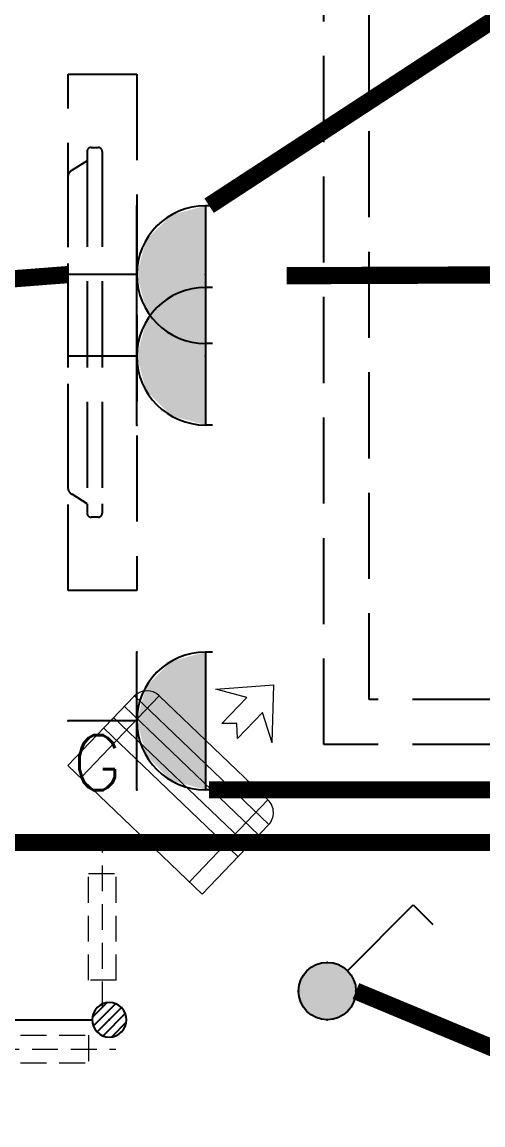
# Model space of a CAD drawing. Extents: x 5031545 to 5313844, y -886381 to -283477.
# Drawn here: x 5247958 to 5249297, y -786134 to -782931 of the extents above; entities that cross this region are included whole.
import ezdxf
from ezdxf.enums import TextEntityAlignment as Align

# ---------------------------------------------------------------- set-up
doc = ezdxf.new("R2010")
doc.units = 0
doc.header["$LTSCALE"] = 1000
doc.header["$MEASUREMENT"] = 0
doc.linetypes.add('A户型$0$DASH', pattern=[0.35, 0.25, -0.1])
doc.linetypes.add('HIDDEN', pattern=[0.375, 0.25, -0.125])
doc.layers.get('0').update_dxf_attribs({"linetype": 'CONTINUOUS'})
for name, color, linetype in [('5fur', 175, 'CONTINUOUS'), ('EQUIP-插座', 3, 'CONTINUOUS'), ('EQUIP-照明', 3, 'CONTINUOUS'), ('LVTRY', 252, 'CONTINUOUS'), ('TEL_TEXT', 7, 'CONTINUOUS'), ('VPIPE-凝结', 150, 'CONTINUOUS'), ('WIRE-安防', 4, 'CONTINUOUS'), ('WIRE-插座', 2, 'CONTINUOUS'), ('WIRE-照明', 2, 'CONTINUOUS')]:
    doc.layers.add(name, color=color, linetype=linetype)
doc.layers.add('平面-空调室内机', color=176, linetype='CONTINUOUS', lineweight=9)
doc.layers.add('平面-空调预留孔', color=252, linetype='CONTINUOUS', lineweight=15)
doc.styles.add('_TEL_DIM', font='simplex.shx', dxfattribs={"width": 0.8, "height": 3.5, "bigfont": 'hztxt.shx'})
doc.styles.get("Standard").update_dxf_attribs({"font": 'gbenor.shx', "bigfont": 'gbcbig.shx'})

# ---------------------------------------------------------------- blocks, each defined once
blk = doc.blocks.new('$equip$00001237')
for p, q in [((-0.5, 1.05), (-0.5, 1)), ((0.5, 1.05), (0.5, 1)), ((-0.5, 1), (0.5, 1)), ((0.5, 0.5), (-0.5, 0.5)), ((0, 0.5), (0, 0))]:
    blk.add_line(p, q)
blk.add_arc((0, 1), 0.5, 180, 0)
for p in [(0, 1), (-0.5, 0.5), (0.5, 0.5), (0, 0)]:
    blk.add_point(p)
for points in [[(0.433, 0.75), (-0.433, 0.75), (0.5, 1), (-0.5, 1)], [(0.25, 0.567), (-0.25, 0.567), (0.433, 0.75), (-0.433, 0.75)], [(0, 0.5), (0, 0.5), (0.25, 0.567), (-0.25, 0.567)]]:
    blk.add_solid(points)
at = {"flags": 9}
blk.add_attdef('A', (0, 0), '', height=0.00002, dxfattribs=at)
blk = doc.blocks.new('$equip$00001764')
for p, q in [((-0.5, 1.05), (-0.5, 1)), ((0.5, 1.05), (0.5, 1)), ((-0.5, 1), (0.5, 1)), ((0.5, 0.5), (-0.5, 0.5)), ((0, 0.5), (0, 0))]:
    blk.add_line(p, q)
blk.add_arc((0, 1), 0.5, 180, 0)
for p in [(-0.5, 0.5), (0.5, 0.5), (0, 0)]:
    blk.add_point(p)
for points in [[(0.433, 0.75), (-0.433, 0.75), (0.5, 1), (-0.5, 1)], [(0.25, 0.567), (-0.25, 0.567), (0.433, 0.75), (-0.433, 0.75)], [(0, 0.5), (0, 0.5), (0.25, 0.567), (-0.25, 0.567)]]:
    blk.add_solid(points)
at = {"color": 7, "style": '_TEL_DIM'}
blk.add_attdef('$TEXT$', text='', height=0.4, dxfattribs=at).set_placement((0.3031, 0.211), align=Align.MIDDLE_CENTER)
at = {"color": 7, "style": '_TEL_DIM', "flags": 1}
blk.add_attdef('A', text='', height=0.00002, dxfattribs=at).set_placement((0, 0), align=Align.MIDDLE_CENTER)
blk = doc.blocks.new('$equip$00001962')
for p, q in [((0.1473, 0.3556), (0.625, 0.8333)), ((0.625, 0.8333), (0.7664, 0.6919))]:
    blk.add_line(p, q)
blk.add_circle((0, 0.2083), 0.2083)
for p in [(0, 0.4167), (-0.2083, 0.2083), (0.2083, 0.2083), (0, 0)]:
    blk.add_point(p)
for points in [[(0, 0.4167), (0, 0.4167), (-0.1042, 0.3888), (0.1042, 0.3888)], [(-0.1042, 0.3888), (0.1042, 0.3888), (-0.1804, 0.3125), (0.1804, 0.3125)], [(-0.1804, 0.3125), (0.1804, 0.3125), (-0.2083, 0.2083), (0.2083, 0.2083)], [(-0.1804, 0.1042), (0.1804, 0.1042), (-0.2083, 0.2083), (0.2083, 0.2083)], [(-0.1042, 0.0279), (0.1042, 0.0279), (-0.1804, 0.1042), (0.1804, 0.1042)], [(0, 0), (0, 0), (-0.1042, 0.0279), (0.1042, 0.0279)]]:
    blk.add_solid(points)
at = {"layer": 'TEL_TEXT', "style": '_TEL_DIM', "flags": 1}
blk.add_attdef('A', text='', height=0.00002, dxfattribs=at).set_placement((0, 0), align=Align.MIDDLE_CENTER)
blk = doc.blocks.new('dongkong')
at = {"layer": '平面-空调预留孔', "color": 8, "linetype": 'HIDDEN', "ltscale": 0.3}
for p, q in [((-603796, 210899.9), (-603796, 210431.5)), ((-603836, 210821), (-603836, 210510.8)), ((-603836, 210821), (-603756, 210821)), ((-603756, 210821), (-603756, 210510.8))]:
    blk.add_line(p, q, dxfattribs=at)
blk.add_lwpolyline([(-603756, 210510.8), (-603836, 210510.8)], dxfattribs=at)
blk = doc.blocks.new('$lvtry$00000171')
for p, q in [((-74.2, 10.6), (-10.6, 74.2)), ((-69.8, -27.4), (27.4, 69.8)), ((-53, -53), (53, 53)), ((-27.4, -69.8), (69.8, 27.4)), ((10.6, -74.2), (74.2, -10.6))]:
    blk.add_line(p, q)
blk.add_circle((0, 0), 75)
blk.add_point((0, 0))
blk = doc.blocks.new('dasdasf1sa2f31as32f')
at = {"color": 8}
for p, q in [((-116, 585.6), (43.3, 640.5)), ((82.7, 476.6), (43.3, 640.5)), ((-22.8, 585.5), (-116, 585.6)), ((-22.8, 585.5), (-73.4, 493.2)), ((32.4, 555.1), (-18.1, 462.9)), ((82.7, 476.6), (32.4, 555.1)), ((-269.8, 524.3), (-427.7, 236.5)), ((-269.8, 524.3), (113.7, 314)), ((-473.5, 259.7), (-339.5, 504)), ((134.6, 245.5), (-338.8, 505.1)), ((-31.3, 504.4), (-73.4, 493.2)), ((-18.1, 462.9), (-31.3, 504.4)), ((114.7, 208.4), (-359.1, 468.2)), ((92.6, 168.8), (-380.9, 428.5)), ((72.3, 131.9), (-401.1, 391.6)), ((113.7, 314), (-44.2, 26.2)), ((0, 0), (-473.5, 259.7)), ((134, 244.4), (0, 0))]:
    blk.add_line(p, q, dxfattribs=at)
for centre, start, end in [((-294.5, 479.4), 61.2593, 151.2593), ((89, 269), 331.2593, 61.2593)]:
    blk.add_arc(centre, 51.3, start, end, dxfattribs=at)
blk = doc.blocks.new('VDGVDVXVE')
at = {"layer": '5fur', "color": 252, "linetype": 'A户型$0$DASH'}
for p, q in [((579968.6, 365023.9), (579968.6, 367356.3)), ((579160.6, 366626.8), (579181.6, 366626.8)), ((579149, 366615.2), (579149, 366588.1)), ((579193.2, 366615.2), (579193.2, 366588.1)), ((579149, 366588.1), (579105.5, 366560.4)), ((579149, 366588.1), (579149, 365592)), ((579193.2, 366588.1), (579193.2, 365592)), ((579093.7, 365637.6), (579093.7, 366542.5)), ((579149, 365592), (579105.5, 365619.7)), ((579149, 365592), (579149, 365564.9)), ((579193.2, 365592), (579193.2, 365564.9)), ((579181.6, 365553.3), (579160.6, 365553.3)), ((580344.7, 365023.9), (579968.6, 365023.9))]:
    blk.add_line(p, q, dxfattribs=at)
blk.add_lwpolyline([(580344.7, 364892.6), (579837.4, 364892.6), (579837.4, 367487.5)], dxfattribs=at)
blk.add_lwpolyline([(579293.7, 366840.1), (579293.7, 365340.1), (579093.7, 365340.1), (579093.7, 366840.1)], close=True, dxfattribs=at)
for centre, radius, start, end in [((579160.6, 366615.2), 11.6, 90, 180), ((579181.6, 366615.2), 11.6, 0, 90), ((579113, 366542.5), 19.4, 112.8874, 180), ((579113, 365637.6), 19.4, 180, 247.1126), ((579160.6, 365564.9), 11.6, 180, 270), ((579181.6, 365564.9), 11.6, 270, 0), ((580807.5, 364047.6), 1301.7, 77.6879, 77.6879)]:
    blk.add_arc(centre, radius, start, end, dxfattribs=at)
blk = doc.blocks.new('A$C547B2CCF')
at = {"layer": 'VPIPE-凝结', "color": 252, "ltscale": 0.1}
blk.add_line((3230, 3535), (3570, 3535), dxfattribs=at)
at = {"color": 252}
blk.add_blockref('VDGVDVXVE', (-575593.7, -360558.3), dxfattribs=at)
at = {"layer": 'LVTRY', "color": 252, "xscale": -0.6666666667107825, "yscale": 0.6666666667107825, "rotation": 90.00000000602213}
blk.add_blockref('$lvtry$00000171', (3620, 3535), dxfattribs=at)
at = {"layer": '平面-空调室内机', "color": 252, "ltscale": 0.3}
for p, rotation in [((-600196, 214470.8), 180), ((214070.7, 607246), 89.99999999999999)]:
    blk.add_blockref('dongkong', p, dxfattribs=dict(at, rotation=rotation))
at = {"layer": '平面-空调预留孔', "color": 252, "rotation": 344.9999999966897}
blk.add_blockref('dasdasf1sa2f31as32f', (3890.1, 3900), dxfattribs=at)

msp = doc.modelspace()

# ---------------------------------------------------------------- linework, layer by layer
at = {"layer": 'WIRE-安防', "color": 2, "const_width": 50}
for points in [[(5248726.6, -783667.8), (5249609.9, -783664.4)], [(5248928.2, -785745.3), (5250730.7, -786495.5)]]:
    msp.add_lwpolyline(points, dxfattribs=at)
at = {"layer": 'WIRE-插座', "color": 2, "const_width": 50}
for points in [[(5252838.2, -782629.3), (5249780.7, -782629.3), (5248501.5, -783464.5)], [(5248091.5, -783664.5), (5247891.5, -783679.9)], [(5248501.5, -785160.8), (5250127.7, -785160.8)]]:
    msp.add_lwpolyline(points, dxfattribs=at)
at = {"layer": 'WIRE-照明', "color": 2, "const_width": 50}
msp.add_lwpolyline([(5247692.5, -785313.8), (5252927.9, -785313.8)], dxfattribs=at)

# ---------------------------------------------------------------- block references
at = {"color": 2}
msp.add_blockref('A$C547B2CCF', (5244591.5, -789363.8), dxfattribs=at)
at = {"layer": 'EQUIP-插座', "color": 2, "xscale": 400, "yscale": 400, "zscale": 400}
for p, rotation in [((5248091.5, -783664.5), 270.0000000020582), ((5248091.5, -783901.5), 270.0000000020836)]:
    msp.add_blockref('$equip$00001237', p, dxfattribs=dict(at, rotation=rotation))
at = {"layer": 'EQUIP-插座', "color": 2}
ref = msp.add_blockref('$equip$00001764', (5248091.5, -784960.8), dxfattribs=dict(at, xscale=400, yscale=400, zscale=400, rotation=270.0000000020582))
ref.add_attrib('$TEXT$', 'G', dxfattribs={"layer": '0', "color": 7, "height": 160, "style": '_TEL_DIM'}).set_placement((5248175.9, -785082), align=Align.MIDDLE_CENTER)
at = {"layer": 'EQUIP-照明', "color": 1, "xscale": 400, "yscale": 400, "zscale": 400}
msp.add_blockref('$equip$00001962', (5248844.9, -785828.6), dxfattribs=at)

doc.saveas('drawing.dxf')
